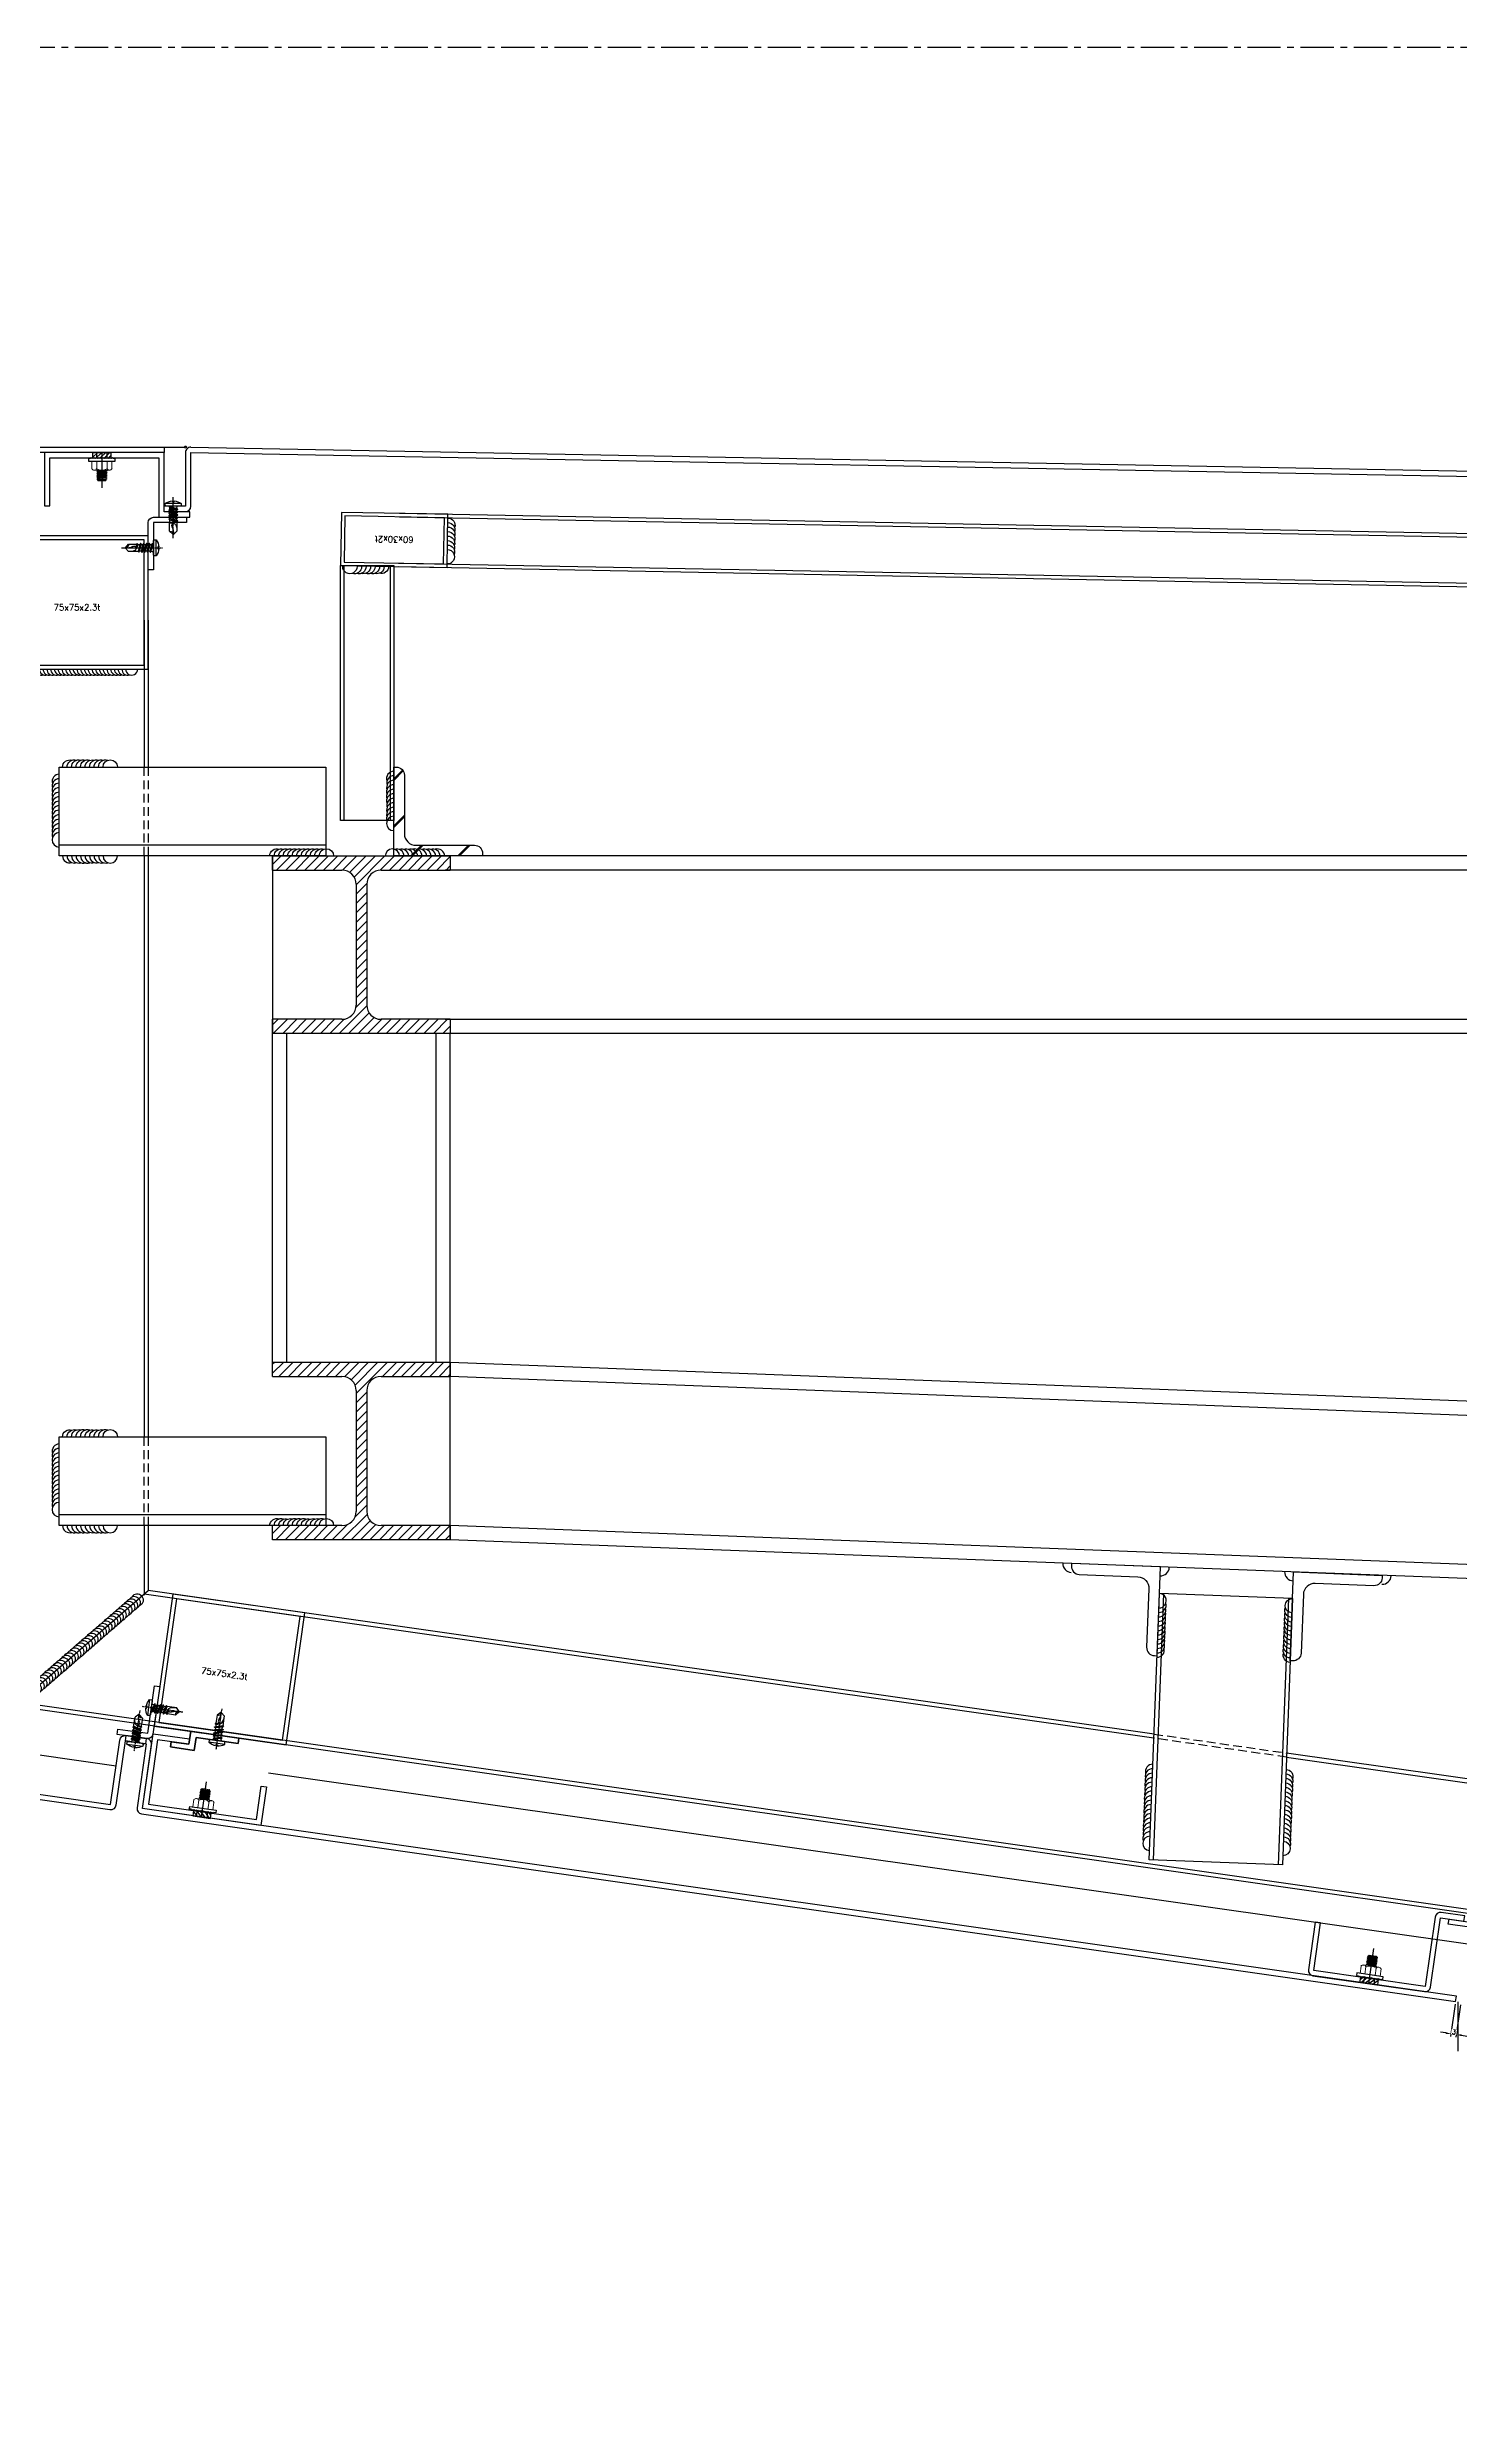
# Model space of a CAD drawing. Extents: x -3378 to 102197, y -3799 to 48702.
# Drawn here: x 55957 to 56752, y 32214 to 33548 of the extents above; entities that cross this region are included whole.
import ezdxf

# ---------------------------------------------------------------- set-up
doc = ezdxf.new("R2010")
doc.units = 0
doc.linetypes.add('CENTER', pattern=[2, 1.25, -0.25, 0.25, -0.25])
doc.linetypes.add('HIDDEN', pattern=[0.375, 0.25, -0.125])
for name, color, linetype in [('11', 11, 'Continuous'), ('24WELD', 55, 'Continuous'), ('3', 3, 'Continuous'), ('4', 4, 'Continuous'), ('6', 6, 'Continuous'), ('ARR', 6, 'Continuous'), ('BCM-DIM', 54, 'Continuous'), ('BCM-EXT', 2, 'Continuous'), ('BCM-SIL', 8, 'Continuous'), ('GM_SECT_15', 15, 'Continuous'), ('steel', 7, 'Continuous'), ('中心線 CENTER', 6, 'CENTER'), ('視覺模型鋁擠型暫替', 4, 'Continuous'), ('視覺模型鋁擠型暫替-RefEdit0', 4, 'Continuous'), ('金屬面材 METAL PANEL', 2, 'Continuous'), ('鐵件', 6, 'Continuous'), ('隱藏線 HIDDEN', 8, 'HIDDEN')]:
    doc.layers.add(name, color=color, linetype=linetype)
doc.layers.add('12', color=3, linetype='Continuous', lineweight=9)
doc.layers.add('不顯示', color=254, linetype='Continuous', plot=False)
doc.styles.add('DIM', font='simplex.shx', dxfattribs={"bigfont": 'chineset.shx'})
doc.styles.get("Standard").update_dxf_attribs({"font": 'romans.shx', "bigfont": 'chinese.shx'})
doc.dimstyles.new('b4-3', dxfattribs={"dimtxt": 5, "dimasz": 3, "dimexe": 1.5, "dimexo": 1.5, "dimgap": 0, "dimtad": 1, "dimtxsty": 'Standard', "dimcen": -1.5, "dimdle": 1, "dimclrd": 256, "dimclre": 256, "dimclrt": 3, "dimadec": 0, "dimazin": 0, "dimtfac": 1, "dimtmove": 0, "dimatfit": 3, "dimfxl": 0.18, "dimtfill": 1, "dimarcsym": 1})

# ---------------------------------------------------------------- blocks, each defined once
blk = doc.blocks.new('A$C19b21843')
at = {"layer": '11'}
blk.add_lwpolyline([(3.5, 4), (3, 3.5), (3.5, 3), (3, 2.5), (3.5, 2), (3, 1.5), (3.5, 1), (3.5, 0), (5, 0), (5, 15), (3.5, 15), (3.5, 14), (3, 13.5), (3.5, 13), (3, 12.5), (3.5, 12), (3, 11.5), (3.5, 11), (3, 10.5), (3.5, 10), (3, 9.5), (3.5, 9), (3, 8.5), (3.5, 8), (3, 7.5), (3.5, 7), (3, 6.5), (3.5, 6), (3, 5.5), (3.5, 5), (3, 4.5)], close=True, dxfattribs=at)
at = {"layer": '12'}
for p, q in [((5, 13.2), (9.2, 13.2)), ((9.2, 10.4), (5, 10.4)), ((9.2, 4.6), (5, 4.6)), ((9.2, 1.8), (5, 1.8)), ((10, 11.8), (10, 3.2)), ((10, 10), (10.2, 10)), ((10, 4.9), (10, 4.6)), ((10.6, 5), (10.3, 5)), ((10.5, 10.5), (10.9, 4.6)), ((10.7, 10), (11.1, 10)), ((11.5, 5), (11.1, 5)), ((11.3, 10.5), (11.8, 4.6)), ((11.6, 10), (11.9, 10)), ((12.4, 5), (12, 5)), ((12.2, 10.5), (12.6, 4.6)), ((12.5, 10), (12.8, 10)), ((13.2, 5), (12.9, 5)), ((13.1, 10.5), (13.5, 4.6)), ((13.4, 10), (13.7, 10)), ((14.1, 5), (13.8, 5)), ((14, 10.5), (14.4, 4.6)), ((14.2, 10), (14.6, 10)), ((15, 5), (14.6, 5)), ((14.8, 10.5), (15.3, 4.6))]:
    blk.add_line(p, q, dxfattribs=at)
for points in [[(10, 4.6), (10, 4.6), (10.3, 5), (10, 8.4)], [(15.1, 10), (15.5, 10), (15.5, 5.4)], [(15.5, 10), (16, 9.5), (16, 5.5), (15.5, 5)]]:
    blk.add_lwpolyline(points, dxfattribs=at)
for points in [[(10.7, 10), (10.5, 10.5), (10.2, 10), (10.6, 5), (10.9, 4.6), (11.1, 5)], [(11.6, 10), (11.3, 10.5), (11.1, 10), (11.5, 5), (11.8, 4.6), (12, 5)], [(12.5, 10), (12.2, 10.5), (11.9, 10), (12.4, 5), (12.6, 4.6), (12.9, 5)], [(13.4, 10), (13.1, 10.5), (12.8, 10), (13.2, 5), (13.5, 4.6), (13.8, 5)], [(14.2, 10), (14, 10.5), (13.7, 10), (14.1, 5), (14.4, 4.6), (14.6, 5)], [(15.1, 10), (14.8, 10.5), (14.6, 10), (15, 5), (15.3, 4.6), (15.5, 5)]]:
    blk.add_lwpolyline(points, close=True, dxfattribs=at)
for centre, radius, start, end in [((8.3, 11.8), 1.66, 300, 60), ((4.6, 7.5), 5.37, 327.686, 32.314), ((8.3, 3.2), 1.66, 300, 60)]:
    blk.add_arc(centre, radius, start, end, dxfattribs=at)
at = {"layer": '3'}
for p, q in [((0, 12), (3.3, 8.8)), ((3, 10.5), (0, 10.5)), ((0, 9.7), (3.1, 6.6)), ((0, 7.5), (3.5, 4)), ((0, 5.2), (2.7, 2.5)), ((0, 4.5), (3, 4.5)), ((0, 3), (0.5, 2.5)), ((1.8, 12.5), (3.4, 10.9))]:
    blk.add_line(p, q, dxfattribs=at)
at = {"layer": '4'}
blk.add_line((0, 7.5), (20, 7.5), dxfattribs=at)
at = {"layer": '6'}
blk.add_lwpolyline([(0, 12.5), (3, 12.5), (3.5, 12), (3, 11.5), (3.5, 11), (3, 10.5), (3.5, 10), (3, 9.5), (3.5, 9), (3, 8.5), (3.5, 8), (3, 7.5), (3.5, 7), (3, 6.5), (3.5, 6), (3, 5.5), (3.5, 5), (3, 4.5), (3.5, 4), (3, 3.5), (3.5, 3), (3, 2.5), (0, 2.5)], close=True, dxfattribs=at)
blk = doc.blocks.new('M5x16圓頭自攻')
at = {"layer": 'ARR', "color": 0, "linetype": 'CENTER', "ltscale": 0.87}
blk.add_line((18, 0), (-5.1, 0), dxfattribs=at)
at = {"layer": 'ARR', "color": 0, "linetype": 'ByBlock', "ltscale": 0.3}
for p, q in [((-1.6, -4.5), (-1.6, 4.5)), ((0.5, 2.2), (1.1, 1.9)), ((0.7, 2.1), (1.6, -2.5)), ((1.9, 1.9), (1.1, 1.9)), ((2.2, 2.5), (3.2, -2.5)), ((3.5, 1.9), (2.7, 1.9)), ((3.8, 2.5), (4.8, -2.5)), ((5.1, 1.9), (4.3, 1.9)), ((5.4, 2.5), (6.4, -2.5)), ((6.8, 1.9), (5.9, 1.9)), ((7.2, 2.5), (8.2, -2.5)), ((8.4, 1.9), (7.7, 1.9)), ((8.7, 1.9), (8, 1.9)), ((9.1, 2.5), (9.7, -0.6)), ((14.1, 2.1), (9.5, 2.1)), ((15.8, 0.1), (14.1, 2.1)), ((15.8, 0.1), (15.9, 0.1)), ((16, 0), (16, 0)), ((2.1, -1.9), (2.9, -1.9)), ((3.7, -1.9), (4.5, -1.9)), ((5.3, -1.9), (6.1, -1.9)), ((6.9, -1.9), (7.8, -1.9)), ((8.5, -2.1), (12.9, -2.1)), ((15.8, -0.1), (14.1, -2.1)), ((15.8, -0.1), (15.9, -0.1))]:
    blk.add_line(p, q, dxfattribs=at)
blk.add_lwpolyline([(-3, -0.5, 0.134476), (-1.6, -4.5), (-0.6, -4.5, 0.198912), (-0.4, -4.4), (-0.1, -4.1, 0.198912), (0, -3.9), (0, 3.9, 0.198912), (-0.1, 4.1), (-0.4, 4.4, 0.198912), (-0.6, 4.5), (-1.6, 4.5, 0.134562), (-3, 0.5), (-2.5, 0.5), (-2.5, -0.5), (-3, -0.5)], format="xyb", dxfattribs=at)
blk.add_lwpolyline([(1.1, 1.9), (2.1, -1.9), (1.8, -2.5), (1.6, -2.5), (1.3, -1.9), (0.3, 1.9), (0.5, 2.2)], dxfattribs=at)
for points in [[(3.2, -2.5), (2.9, -1.9), (1.9, 1.9), (2.2, 2.5), (2.4, 2.5), (2.7, 1.9), (3.7, -1.9), (3.4, -2.5)], [(4.8, -2.5), (4.5, -1.9), (3.5, 1.9), (3.8, 2.5), (4, 2.5), (4.3, 1.9), (5.3, -1.9), (5, -2.5)], [(6.4, -2.5), (6.1, -1.9), (5.1, 1.9), (5.4, 2.5), (5.6, 2.5), (5.9, 1.9), (6.9, -1.9), (6.6, -2.5)], [(8.2, -2.5), (7.8, -1.9), (6.8, 1.9), (7.2, 2.5), (7.3, 2.5), (7.7, 1.9), (8.7, -1.9), (8.3, -2.5)], [(9.1, 2.5), (8.7, 1.9), (9.7, -0.6), (9.5, 2.1), (9.2, 2.5)]]:
    blk.add_lwpolyline(points, close=True, dxfattribs=at)
for centre, radius, start, end in [((0.7, 3.1), 0.874, 220.3388, 257.7802), ((10.9, -0.3), 1.2, 56.152, 236.152), ((14.9, 6.9), 7.01, 241.6458, 278.008), ((15.9, 1.7), 1.82, 168.8617, 267.6865), ((15.9, 0), 0.05, 0, 90), ((1.2, -3.3), 1.44, 84.7312, 144.22), ((13.5, 4.9), 7.01, 241.6458, 274.9541), ((15.9, 0), 0.05, 270, 0)]:
    blk.add_arc(centre, radius, start, end, dxfattribs=at)
blk = doc.blocks.new('*U255')
blk.add_blockref('M5x16圓頭自攻', (0, 0))
blk = doc.blocks.new('75x75x2.3t')
at = {"layer": 'GM_SECT_15'}
for points in [[(0, -75), (75, -75), (75, 0), (0, 0)], [(2.3, -72.7), (72.7, -72.7), (72.7, -2.3), (2.3, -2.3)]]:
    blk.add_lwpolyline(points, close=True, dxfattribs=at)
at = {"layer": '不顯示', "linetype": 'Continuous', "insert": (21.8, -38.5), "char_height": 3.5, "attachment_point": 1, "style": 'DIM'}
blk.add_mtext_dynamic_manual_height_columns('75x75x2.3t', width=3.486, gutter_width=17.5, heights=[0], dxfattribs=at)
blk = doc.blocks.new('H-100x100x6x8')
at = {"layer": '視覺模型鋁擠型暫替', "linetype": 'Continuous'}
h = blk.add_hatch(dxfattribs=at)
h.set_pattern_fill('ANSI31', color=1, scale=30)
h.set_pattern_definition([(45, (-90912.223, -1005445.726), (-2.65165043, 2.65165043), [])])
edge = h.paths.add_edge_path()
edge.add_line((61, -8), (100, -8))
edge.add_line((100, -8), (100, 0))
edge.add_line((100, 0), (0, 0))
edge.add_line((0, 0), (0, -8))
edge.add_line((0, -8), (39, -8))
edge.add_arc((39, -16), 8, 0, 90, ccw=False)
edge.add_line((47, -16), (47, -84))
edge.add_arc((39, -84), 8, -90, 0, ccw=False)
edge.add_line((39, -92), (0, -92))
edge.add_line((0, -92), (0, -100))
edge.add_line((0, -100), (100, -100))
edge.add_line((100, -100), (100, -92))
edge.add_line((100, -92), (61, -92))
edge.add_arc((61, -84), 8, 180, 270, ccw=False)
edge.add_line((53, -84), (53, -16))
edge.add_arc((61, -16), 8, 90, 180, ccw=False)
h.paths.add_polyline_path([(51.9, -76.8), (51.9, -70.8)], flags=16)
h.paths.add_polyline_path([(93.1, -6), (93.1, -2)], flags=16)
h.paths.add_polyline_path([(93.1, -98), (93.1, -94)], flags=16)
h.paths.add_polyline_path([(75.4, -100.5), (75.4, -93)])
for p, q in [((0, 0), (100, 0)), ((0, -8), (0, 0)), ((100, 0), (100, -8)), ((0, -8), (39, -8)), ((61, -8), (100, -8)), ((47, -16), (47, -84)), ((53, -16), (53, -84)), ((0, -100), (0, -92)), ((39, -92), (0, -92)), ((100, -92), (61, -92)), ((100, -92), (100, -100)), ((100, -100), (0, -100))]:
    blk.add_line(p, q, dxfattribs=at)
for centre, start, end in [((39, -16), 0, 90), ((61, -16), 90, 180), ((39, -84), 270, 0), ((61, -84), 180, 270)]:
    blk.add_arc(centre, 8, start, end, dxfattribs=at)
blk = doc.blocks.new('*U682')
for centre, end in [((4, -0.1), 178.1431), ((6.5, -0.2), 106.3529), ((9, -0.3), 106.3529), ((11.5, -0.4), 106.3529), ((14, -0.5), 106.3529), ((16.5, -0.5), 106.3529), ((19, -0.6), 106.3529), ((21.5, -0.7), 106.3529), ((24, -0.8), 106.3529), ((26.5, -0.9), 106.3529), ((29, -0.9), 106.3529), ((31.5, -1), 106.3529)]:
    blk.add_arc(centre, 4, 358.1431, end)
blk = doc.blocks.new('*U683')
for centre, end in [((4, -0.1), 178.1431), ((6.5, -0.2), 106.3529), ((9, -0.3), 106.3529), ((11.5, -0.4), 106.3529), ((14, -0.5), 106.3529), ((16.5, -0.5), 106.3529), ((19, -0.6), 106.3529), ((21.5, -0.7), 106.3529), ((24, -0.8), 106.3529), ((26.5, -0.9), 106.3529)]:
    blk.add_arc(centre, 4, 358.1431, end)
blk = doc.blocks.new('*U684')
for centre, end in [((4, -0.1), 178.1431), ((6.5, -0.2), 106.3529), ((9, -0.3), 106.3529), ((11.5, -0.4), 106.3529), ((14, -0.5), 106.3529), ((16.5, -0.5), 106.3529), ((19, -0.6), 106.3529), ((21.5, -0.7), 106.3529), ((24, -0.8), 106.3529), ((26.5, -0.9), 106.3529)]:
    blk.add_arc(centre, 4, 358.1431, end)
blk = doc.blocks.new('*U685')
for centre, end in [((4, -0.1), 178.1431), ((6.5, -0.2), 106.3529), ((9, -0.3), 106.3529), ((11.5, -0.4), 106.3529), ((14, -0.5), 106.3529), ((16.5, -0.5), 106.3529), ((19, -0.6), 106.3529), ((21.5, -0.7), 106.3529), ((24, -0.8), 106.3529), ((26.5, -0.9), 106.3529), ((29, -0.9), 106.3529), ((31.5, -1), 106.3529), ((34, -1.1), 106.3529), ((36.5, -1.2), 106.3529)]:
    blk.add_arc(centre, 4, 358.1431, end)
blk = doc.blocks.new('*U686')
for centre, end in [((4, -0.1), 178.1431), ((6.5, -0.2), 106.3529), ((9, -0.3), 106.3529), ((11.5, -0.4), 106.3529), ((14, -0.5), 106.3529), ((16.5, -0.5), 106.3529), ((19, -0.6), 106.3529), ((21.5, -0.7), 106.3529), ((24, -0.8), 106.3529), ((26.5, -0.9), 106.3529), ((29, -0.9), 106.3529), ((31.5, -1), 106.3529)]:
    blk.add_arc(centre, 4, 358.1431, end)
blk = doc.blocks.new('*U687')
for centre, end in [((4, -0.1), 178.1431), ((6.5, -0.2), 106.3529), ((9, -0.3), 106.3529), ((11.5, -0.4), 106.3529), ((14, -0.5), 106.3529), ((16.5, -0.5), 106.3529), ((19, -0.6), 106.3529), ((21.5, -0.7), 106.3529), ((24, -0.8), 106.3529), ((26.5, -0.9), 106.3529)]:
    blk.add_arc(centre, 4, 358.1431, end)
blk = doc.blocks.new('*U688')
for centre, end in [((4, -0.1), 178.1431), ((6.5, -0.2), 106.3529), ((9, -0.3), 106.3529), ((11.5, -0.4), 106.3529), ((14, -0.5), 106.3529), ((16.5, -0.5), 106.3529), ((19, -0.6), 106.3529), ((21.5, -0.7), 106.3529), ((24, -0.8), 106.3529), ((26.5, -0.9), 106.3529)]:
    blk.add_arc(centre, 4, 358.1431, end)
blk = doc.blocks.new('*U689')
for centre, end in [((4, -0.1), 178.1431), ((6.5, -0.2), 106.3529), ((9, -0.3), 106.3529), ((11.5, -0.4), 106.3529), ((14, -0.5), 106.3529), ((16.5, -0.5), 106.3529), ((19, -0.6), 106.3529), ((21.5, -0.7), 106.3529), ((24, -0.8), 106.3529), ((26.5, -0.9), 106.3529), ((29, -0.9), 106.3529), ((31.5, -1), 106.3529), ((34, -1.1), 106.3529), ((36.5, -1.2), 106.3529)]:
    blk.add_arc(centre, 4, 358.1431, end)
blk = doc.blocks.new('*U533')
for centre, end in [((-0.5, -16.5), 16.3529), ((-0.5, -14), 16.3529), ((-0.4, -11.5), 16.3529), ((-0.3, -9), 16.3529), ((-0.1, -4), 88.1431), ((-0.2, -6.5), 16.3529), ((-1, -31.5), 16.3529), ((-0.9, -29), 16.3529), ((-0.9, -26.5), 16.3529), ((-0.8, -24), 16.3529), ((-0.7, -21.5), 16.3529), ((-0.6, -19), 16.3529), ((-1.4, -44), 16.3529), ((-1.5, -46.5), 16.3529), ((-1.3, -41.5), 16.3529), ((-1.3, -39), 16.3529), ((-1.2, -36.5), 16.3529), ((-1.1, -34), 16.3529), ((-2.1, -64), 16.3529), ((-2, -61.5), 16.3529), ((-1.8, -56.5), 16.3529), ((-1.9, -59), 16.3529), ((-1.7, -54), 16.3529), ((-1.7, -51.5), 16.3529), ((-1.6, -49), 16.3529), ((-2.2, -69), 16.3529), ((-2.2, -66.5), 16.3529)]:
    blk.add_arc(centre, 4, 268.1431, end)
blk = doc.blocks.new('*U569')
for centre, end in [((-87.9, 45.6), 260.7588), ((-85.6, 44.5), 260.7588), ((-83.4, 43.3), 260.7588), ((-81.2, 42.2), 260.7588), ((-79, 41), 260.7588), ((-76.8, 39.9), 260.7588), ((-74.5, 38.7), 260.7588), ((-72.3, 37.6), 260.7588), ((-70.1, 36.4), 260.7588), ((-67.9, 35.3), 260.7588), ((-65.7, 34.1), 260.7588), ((-63.4, 33), 260.7588), ((-61.2, 31.8), 260.7588), ((-59, 30.7), 260.7588), ((-56.8, 29.5), 260.7588), ((-54.6, 28.4), 260.7588), ((-52.4, 27.2), 260.7588), ((-50.1, 26), 260.7588), ((-47.9, 24.9), 260.7588), ((-45.7, 23.7), 260.7588), ((-43.5, 22.6), 260.7588), ((-41.3, 21.4), 260.7588), ((-39, 20.3), 260.7588), ((-36.8, 19.1), 260.7588), ((-34.6, 18), 260.7588), ((-32.4, 16.8), 260.7588), ((-30.2, 15.7), 260.7588), ((-28, 14.5), 260.7588), ((-25.7, 13.4), 260.7588), ((-23.5, 12.2), 260.7588), ((-21.3, 11.1), 260.7588), ((-19.1, 9.9), 260.7588), ((-16.9, 8.8), 260.7588), ((-14.6, 7.6), 260.7588), ((-12.4, 6.5), 260.7588), ((-10.2, 5.3), 260.7588), ((-8, 4.1), 260.7588), ((-5.8, 3), 260.7588), ((-3.5, 1.8), 332.549)]:
    blk.add_arc(centre, 4, 152.549, end)
blk = doc.blocks.new('*U570')
for centre, end in [((-87.9, 45.6), 260.7588), ((-85.6, 44.5), 260.7588), ((-83.4, 43.3), 260.7588), ((-81.2, 42.2), 260.7588), ((-79, 41), 260.7588), ((-76.8, 39.9), 260.7588), ((-74.5, 38.7), 260.7588), ((-72.3, 37.6), 260.7588), ((-70.1, 36.4), 260.7588), ((-67.9, 35.3), 260.7588), ((-65.7, 34.1), 260.7588), ((-63.4, 33), 260.7588), ((-61.2, 31.8), 260.7588), ((-59, 30.7), 260.7588), ((-56.8, 29.5), 260.7588), ((-54.6, 28.4), 260.7588), ((-52.4, 27.2), 260.7588), ((-50.1, 26), 260.7588), ((-47.9, 24.9), 260.7588), ((-45.7, 23.7), 260.7588), ((-43.5, 22.6), 260.7588), ((-41.3, 21.4), 260.7588), ((-39, 20.3), 260.7588), ((-36.8, 19.1), 260.7588), ((-34.6, 18), 260.7588), ((-32.4, 16.8), 260.7588), ((-30.2, 15.7), 260.7588), ((-28, 14.5), 260.7588), ((-25.7, 13.4), 260.7588), ((-23.5, 12.2), 260.7588), ((-21.3, 11.1), 260.7588), ((-19.1, 9.9), 260.7588), ((-16.9, 8.8), 260.7588), ((-14.6, 7.6), 260.7588), ((-12.4, 6.5), 260.7588), ((-10.2, 5.3), 260.7588), ((-8, 4.1), 260.7588), ((-5.8, 3), 260.7588), ((-3.5, 1.8), 332.549)]:
    blk.add_arc(centre, 4, 152.549, end)
blk = doc.blocks.new('*u145')
at = {"layer": 'Defpoints'}
h = blk.add_hatch(color=251, dxfattribs=at)
h.dxf.hatch_style = 1
edge = h.paths.add_edge_path(flags=17)
edge.add_arc((0, 0), 0.26, 0, 360)
edge = h.paths.add_edge_path()
edge.add_arc((0, 0), 0.282, 0, 360)
h.paths.add_polyline_path([(-0.1, 0.1), (0.1, 0.1), (0.1, 0.1), (0.1, 0.1), (0.1, 0.1), (0.1, 0.1), (0.2, 0.1), (0.2, 0.2), (0.1, 0.2), (0, 0.2), (0, 0.2), (0, 0.2), (0, 0.2), (0, 0.2), (0, 0.2), (0, 0.2), (-0.1, 0.2), (-0.2, 0.2), (-0.2, 0.1), (-0.1, 0.1), (-0.1, 0.1), (-0.1, 0.1), (-0.1, 0.1)], flags=16)
h.paths.add_polyline_path([(0.1, 0.1), (-0.1, 0.1), (-0.1, 0.1), (-0.1, 0.1), (0.1, 0.1), (0.1, 0.1)], flags=16)
h.paths.add_polyline_path([(0.1, 0), (-0.1, 0), (-0.2, 0), (-0.1, 0), (0, 0), (0, 0), (0, -0.2), (0, -0.2), (0, -0.2), (0, -0.2), (0, 0), (0, 0), (0.1, 0), (0.2, 0)], flags=16)
h.paths.add_polyline_path([(0.1, -0.1), (0.1, -0.1), (0.1, -0.1), (0.1, -0.1), (0.1, -0.2), (0.1, -0.2), (0.1, -0.1), (0.1, -0.1), (0.1, -0.1), (0.1, -0.1)], flags=16)
h.paths.add_polyline_path([(-0.1, -0.1), (-0.1, -0.1), (-0.1, -0.1), (-0.1, -0.1), (-0.1, -0.2), (-0.2, -0.2), (-0.1, -0.2), (-0.1, -0.2), (-0.1, -0.2), (-0.1, -0.1), (-0.1, -0.1)], flags=16)
blk = doc.blocks.new('*U168')
h = blk.add_hatch()
h.set_pattern_fill('STEEL1', color=256, scale=0.5, pattern_type=2)
h.set_pattern_definition([(45, (0, 0), (-13.2583, 13.2583), []), (45, (0.875, 0), (-13.2583, 13.2583), [])])
edge = h.paths.add_edge_path()
edge.add_line((0, 50), (0, 0))
edge.add_line((0, 0), (50, 0))
edge.add_line((50, 0), (50, 1.5))
edge.add_arc((45.5, 1.5), 4.5, 0, 90)
edge.add_line((45.5, 6), (12.5, 6))
edge.add_arc((12.5, 12.5), 6.5, 180, 270, ccw=False)
edge.add_line((6, 12.5), (6, 45.5))
edge.add_arc((1.5, 45.5), 4.5, 0, 90)
edge.add_line((1.5, 50), (0, 50))
at = {"layer": '鐵件'}
blk.add_lwpolyline([(0, 50), (0, 0), (50, 0), (50, 1.5, 0.414214), (45.5, 6), (12.5, 6, -0.414214), (6, 12.5), (6, 45.5, 0.414214), (1.5, 50)], format="xyb", close=True, dxfattribs=at)
blk.add_blockref('*u145', (0, 0))
blk = doc.blocks.new('60x30x2t')
at = {"layer": 'GM_SECT_15'}
for points in [[(0, -30), (60, -30), (60, 0), (0, 0)], [(2, -28), (58, -28), (58, -2), (2, -2)]]:
    blk.add_lwpolyline(points, close=True, dxfattribs=at)
at = {"layer": '不顯示', "linetype": 'Continuous', "insert": (19.1, -13.5), "char_height": 3.5, "attachment_point": 1, "style": 'DIM'}
blk.add_mtext_dynamic_manual_height_columns('60x30x2t', width=104.263, gutter_width=87.5, heights=[0], dxfattribs=at)
blk = doc.blocks.new('*U555')
for centre, end in [((-29, 0.9), 286.3529), ((-26.5, 0.9), 286.3529), ((-24, 0.8), 286.3529), ((-21.5, 0.7), 286.3529), ((-19, 0.6), 286.3529), ((-16.5, 0.5), 286.3529), ((-14, 0.5), 286.3529), ((-11.5, 0.4), 286.3529), ((-9, 0.3), 286.3529), ((-6.5, 0.2), 286.3529), ((-4, 0.1), 358.1431)]:
    blk.add_arc(centre, 4, 178.1431, end)
blk = doc.blocks.new('*U556')
for centre, end in [((-0.5, -14), 16.3529), ((-0.4, -11.5), 16.3529), ((-0.3, -9), 16.3529), ((-0.1, -4), 88.1431), ((-0.2, -6.5), 16.3529), ((-0.9, -26.5), 16.3529), ((-0.8, -24), 16.3529), ((-0.7, -21.5), 16.3529), ((-0.5, -16.5), 16.3529), ((-0.6, -19), 16.3529), ((-0.9, -29), 16.3529)]:
    blk.add_arc(centre, 4, 268.1431, end)
blk = doc.blocks.new('*U577')
for centre, end in [((-0.7, -14), 15.2733), ((-0.6, -11.5), 15.2733), ((-0.5, -9), 15.2733), ((-0.3, -6.5), 15.2733), ((-0.2, -4), 87.0635), ((-1.1, -21.5), 15.2733), ((-1, -19), 15.2733), ((-0.8, -16.5), 15.2733)]:
    blk.add_arc(centre, 4, 267.0635, end)
blk = doc.blocks.new('*U578')
for centre, end in [((4, -0.3), 176.1329), ((6.5, -0.4), 104.3427), ((9, -0.6), 104.3427), ((11.5, -0.8), 104.3427), ((14, -0.9), 104.3427), ((16.5, -1.1), 104.3427), ((19, -1.3), 104.3427), ((21.5, -1.5), 104.3427)]:
    blk.add_arc(centre, 4, 356.1329, end)
blk = doc.blocks.new('*D825')
at = {"layer": 'Defpoints', "color": 0, "transparency": 16777216}
for p in [(56749.6, 32448.2, 0), (56752.6, 32447.7, 0)]:
    blk.add_point(p, dxfattribs=at)
at = {"layer": '不顯示', "lineweight": -2, "transparency": 16777216}
for p, q in [((56749.4, 32446.7), (56746.8, 32428.5)), ((56752.4, 32446.3), (56749.8, 32428)), ((56744.1, 32430.4), (56741.1, 32430.8)), ((56747, 32429.9), (56750, 32429.5)), ((56753, 32429.1), (56755.9, 32428.7))]:
    blk.add_line(p, q, dxfattribs=at)
at = {"layer": '不顯示', "transparency": 16777216}
for points in [[(56744.1, 32430.9), (56744, 32429.9), (56747, 32429.9)], [(56753, 32429.6), (56752.9, 32428.6), (56750, 32429.5)]]:
    blk.add_solid(points, dxfattribs=at)
at = {"layer": '不顯示', "color": 3, "transparency": 16777216, "insert": (56748.7, 32431), "char_height": 2.5, "attachment_point": 5, "rotation": 351.8791, "bg_fill": 3, "box_fill_scale": 1.1, "bg_fill_color": 256, "bg_fill_true_color": 13158600, "bg_fill_transparency": 0}
blk.add_mtext('3', dxfattribs=at)
at = {"layer": 'Defpoints', "color": 0, "transparency": 16777216}
blk.add_point((56750, 32429.5), dxfattribs=at)
blk = doc.blocks.new('*U403')
for centre, end in [((3.9, -0.7), 170.022), ((6.4, -1.1), 98.2318), ((8.9, -1.6), 98.2318), ((11.3, -2), 98.2318), ((13.8, -2.4), 98.2318), ((16.3, -2.9), 98.2318), ((18.7, -3.3), 98.2318), ((21.2, -3.7), 98.2318), ((23.6, -4.2), 98.2318), ((26.1, -4.6), 98.2318), ((28.6, -5), 98.2318), ((31, -5.5), 98.2318)]:
    blk.add_arc(centre, 4, 350.022, end)
blk = doc.blocks.new('*U404')
for centre, end in [((3.9, -0.7), 170.022), ((6.4, -1.1), 98.2318), ((8.9, -1.6), 98.2318), ((11.3, -2), 98.2318), ((13.8, -2.4), 98.2318), ((16.3, -2.9), 98.2318), ((18.7, -3.3), 98.2318), ((21.2, -3.7), 98.2318), ((23.6, -4.2), 98.2318), ((26.1, -4.6), 98.2318), ((28.6, -5), 98.2318), ((31, -5.5), 98.2318)]:
    blk.add_arc(centre, 4, 350.022, end)
blk = doc.blocks.new('*U405')
for centre, end in [((3.9, -0.7), 170.022), ((6.4, -1.1), 98.2318), ((8.9, -1.6), 98.2318), ((11.3, -2), 98.2318), ((13.8, -2.4), 98.2318), ((16.3, -2.9), 98.2318), ((18.7, -3.3), 98.2318), ((21.2, -3.7), 98.2318), ((23.6, -4.2), 98.2318), ((26.1, -4.6), 98.2318), ((28.6, -5), 98.2318), ((31, -5.5), 98.2318), ((33.5, -5.9), 98.2318), ((35.9, -6.3), 98.2318), ((38.4, -6.8), 98.2318), ((40.9, -7.2), 98.2318), ((43.3, -7.6), 98.2318)]:
    blk.add_arc(centre, 4, 350.022, end)
blk = doc.blocks.new('*U385')
for centre, end in [((3.9, -0.7), 170.022), ((6.4, -1.1), 98.2318), ((8.9, -1.6), 98.2318), ((11.3, -2), 98.2318), ((13.8, -2.4), 98.2318), ((16.3, -2.9), 98.2318), ((18.7, -3.3), 98.2318), ((21.2, -3.7), 98.2318), ((23.6, -4.2), 98.2318), ((26.1, -4.6), 98.2318), ((28.6, -5), 98.2318), ((31, -5.5), 98.2318), ((33.5, -5.9), 98.2318), ((35.9, -6.3), 98.2318), ((38.4, -6.8), 98.2318), ((40.9, -7.2), 98.2318), ((43.3, -7.6), 98.2318)]:
    blk.add_arc(centre, 4, 350.022, end)

msp = doc.modelspace()

# ---------------------------------------------------------------- linework, layer by layer
at = {"color": 2}
for centre, start, end in [((56533.456, 32694.657, 0), 177.816294, 267.816294), ((56583.42, 32692.752, 0), 267.816294, 357.816294), ((56658.365, 32689.894, 0), 177.816294, 267.816294), ((56708.329, 32687.989, 0), 267.816294, 357.816294)]:
    msp.add_arc(centre, 5, start, end, dxfattribs=at)
msp.add_arc((56583.42, 32692.752, 0), 5, 177.816293, 177.816294)
at = {"layer": 'BCM-EXT'}
msp.add_line((56064.297, 32593.408, 0), (56064.721, 32596.378, 0), dxfattribs=at)
at = {"layer": 'BCM-EXT', "elevation": 0}
msp.add_lwpolyline([(56037.595, 32600.248), (56036.553, 32592.943), (56026.634, 32594.358), (56026.21, 32591.388), (56039.623, 32589.474), (56040.666, 32596.78), (56064.297, 32593.408)], dxfattribs=at)
at = {"layer": 'GM_SECT_15'}
for p, q in [((56155.09, 33283.819, 0), (58636.614, 33237.284, 0)), ((56155.128, 33285.819, 0), (58636.651, 33239.284, 0)), ((56154.565, 33255.824, 0), (58636.089, 33209.289, 0)), ((56154.603, 33257.824, 0), (58636.126, 33211.289, 0)), ((56011.331, 33225.585, 0), (56011.331, 33142.995, 0)), ((56013.631, 33225.585, 0), (56013.631, 33142.995, 0)), ((56011.331, 33092.995, 0), (56011.331, 32765.997, 0)), ((56013.631, 33092.995, 0), (56013.631, 32765.997, 0)), ((56011.331, 32715.997, 0), (56011.331, 32676.826, 0)), ((56013.631, 32715.997, 0), (56013.631, 32679.428, 0)), ((55938.651, 32614.367, 0), (56013.631, 32679.428, 0)), ((56579.744, 32596.338, 0), (56011.331, 32677.432, 0)), ((56579.832, 32598.649, 0), (56013.631, 32679.428, 0)), ((56579.832, 32598.649, 0), (56013.631, 32679.428, 0)), ((56577.133, 32527.871, 0), (56582.848, 32677.762, 0)), ((56585.147, 32677.675, 0), (56579.431, 32527.784, 0)), ((56657.794, 32674.905, 0), (56582.848, 32677.762, 0)), ((56655.496, 32674.992, 0), (56649.78, 32525.101, 0)), ((56657.794, 32674.905, 0), (56652.079, 32525.014, 0)), ((58427.722, 32259.186, 0), (55938.651, 32614.367, 0)), ((58741.129, 32214.464, 0), (55938.652, 32614.367, 0)), ((58741.454, 32216.741, 0), (55940.931, 32616.365, 0)), ((56654.392, 32585.685, 0), (56771.675, 32568.936, 0)), ((56772, 32571.213, 0), (56654.48, 32587.996, 0)), ((56652.079, 32525.014, 0), (56577.133, 32527.871, 0))]:
    msp.add_line(p, q, dxfattribs=at)
at = {"layer": 'GM_SECT_15', "elevation": 0}
for points in [[(56151.888, 33112.995), (56121.888, 33112.995), (56121.883, 33256.349), (56151.883, 33256.349)], [(56149.888, 33112.995), (56123.888, 33112.995), (56123.883, 33256.349), (56149.883, 33256.349)]]:
    msp.add_lwpolyline(points, close=True, dxfattribs=at)
at = {"layer": 'GM_SECT_15'}
for points in [[(56113.631, 33142.995), (56113.631, 33092.995), (55963.631, 33092.995), (55963.631, 33142.995)], [(56113.631, 33142.995), (56113.631, 33098.995), (55963.631, 33098.995), (55963.631, 33142.995)], [(56113.631, 32765.997), (56113.631, 32715.997), (55963.631, 32715.997), (55963.631, 32765.997)], [(56113.631, 32765.997), (56113.631, 32721.997), (55963.631, 32721.997), (55963.631, 32765.997)]]:
    msp.add_lwpolyline(points, close=True, dxfattribs=at)
at = {"layer": 'steel', "elevation": 0}
for points in [[(56575.69, 32647.513, 0.41421356), (56580.016, 32642.845), (56581.515, 32642.788), (56583.42, 32692.752), (56533.456, 32694.657), (56533.399, 32693.158, 0.41421356), (56537.724, 32688.49), (56570.7, 32687.232, -0.41421356), (56576.948, 32680.489)], [(56662.627, 32644.198, -0.41421356), (56657.959, 32639.873), (56656.46, 32639.93), (56658.365, 32689.894), (56708.329, 32687.989), (56708.272, 32686.49, -0.41421356), (56703.604, 32682.164), (56670.628, 32683.422, 0.41421356), (56663.885, 32677.174)]]:
    msp.add_lwpolyline(points, format="xyb", close=True, dxfattribs=at)
at = {"layer": '不顯示'}
msp.add_line((56751.111, 32420.152), (56751.111, 32447.948), dxfattribs=at)
at = {"layer": '中心線 CENTER', "ltscale": 15}
msp.add_line((73331.115, 33548.085), (54300.371, 33548.085, 0), dxfattribs=at)
at = {"layer": '視覺模型鋁擠型暫替', "linetype": 'Continuous'}
for p, q in [((56083.706, 33092.995, 0), (56083.706, 32992.995, 0)), ((59243.907, 33092.945, 0), (56180.911, 33092.945, 0)), ((59243.907, 33084.945, 0), (56180.911, 33084.945, 0)), ((59243.907, 33000.945, 0), (56180.911, 33000.945, 0)), ((56083.71, 32807.997, 0), (56083.71, 32992.995, 0)), ((56091.71, 32807.997, 0), (56091.71, 32992.995, 0)), ((56175.71, 32807.997, 0), (56175.71, 32992.995, 0)), ((59243.907, 32992.945, 0), (56180.911, 32992.945, 0)), ((56183.71, 32807.997, 0), (56183.71, 32992.996, 0)), ((56183.71, 32707.993, 0), (56183.71, 32808.066, 0)), ((56183.71, 32808.066, 0), (58729.435, 32710.994, 0)), ((56183.71, 32800.06, 0), (58729.283, 32702.994, 0)), ((58727.682, 32618.994, 0), (56183.71, 32715.999, 0)), ((58727.529, 32610.994, 0), (56183.602, 32707.997, 0))]:
    msp.add_line(p, q, dxfattribs=at)
at = {"layer": '視覺模型鋁擠型暫替-RefEdit0'}
msp.add_line((56022.621, 33323.085, 0), (56034.621, 33323.085, 0), dxfattribs=at)
at = {"layer": '金屬面材 METAL PANEL'}
for p, q in [((56037.621, 33320.028, 0), (58698.079, 33270.117, 0)), ((56037.677, 33323.028, 0), (58698.135, 33273.117, 0)), ((56022.621, 33286.785, 0), (56022.621, 33289.785, 0)), ((56022.621, 33286.785, 0), (56034.621, 33286.785, 0)), ((55805.556, 32607.996, 0), (55995.619, 32580.805, 0)), ((56001.083, 32597.802, 0), (56000.66, 32594.833, 0)), ((56000.66, 32594.833, 0), (56012.539, 32593.137, 0)), ((56012.963, 32596.107, 0), (56001.083, 32597.802, 0)), ((56012.539, 32593.137, 0), (56007.397, 32557.102, 0)), ((56010.367, 32556.678, 0), (56015.509, 32592.714, 0)), ((56081.327, 32576.857, 0), (57496.863, 32374.869, 0)), ((56009.943, 32553.708, 0), (56749.626, 32448.16, 0)), ((56750.05, 32451.13, 0), (56010.367, 32556.678, 0)), ((56749.626, 32448.16), (56750.05, 32451.13, 0))]:
    msp.add_line(p, q, dxfattribs=at)
at = {"layer": '金屬面材 METAL PANEL', "elevation": 0}
for points in [[(55851.111, 33323.085), (56022.621, 33323.085), (56022.621, 33320.085), (55852.548, 33320.085)], [(56034.621, 33320.028), (56034.621, 33289.785), (56022.621, 33289.785)]]:
    msp.add_lwpolyline(points, dxfattribs=at)
at = {"layer": '金屬面材 METAL PANEL', "linetype": 'Continuous', "elevation": 0}
msp.add_lwpolyline([(55958.223, 33290.085), (55958.223, 33317.085), (56019.621, 33317.085), (56019.621, 33283.585), (56037.023, 33283.585), (56037.023, 33286.585), (56022.621, 33286.585), (56022.621, 33320.085), (55955.223, 33320.085), (55955.223, 33290.085)], close=True, dxfattribs=at)
at = {"layer": '金屬面材 METAL PANEL', "elevation": 0}
msp.add_lwpolyline([(56034.621, 33286.785, 0.41421356), (56037.621, 33289.785), (56037.621, 33320.028)], format="xyb", dxfattribs=at)
for points in [[(56035.277, 33280.585), (56016.621, 33280.585), (56016.621, 33253.923), (56013.621, 33253.923), (56013.621, 33280.585, -0.41421356), (56016.621, 33283.585), (56035.277, 33283.585)], [(55695.29, 32667.218), (55786.901, 32654.104, -0.41421356), (55789.446, 32650.709), (55780.66, 32589.335), (55992.501, 32559.011), (55997.686, 32595.254, -0.41421356), (56001.08, 32597.798), (56012.492, 32596.167), (56012.067, 32593.197), (56000.655, 32594.829), (55995.471, 32558.586, -0.41421322), (55992.076, 32556.041), (55778.849, 32586.564, -0.41421356), (55777.492, 32588.374), (55786.476, 32651.134), (55694.865, 32664.248, -0.37315762), (55692.29, 32667.218), (55692.29, 32684.649), (55679.29, 32684.649), (55679.29, 32687.649), (55692.29, 32687.649, -0.41421356), (55695.29, 32684.649)], [(55996.549, 32601.446), (56013.383, 32599.078), (56017.172, 32625.811), (56020.143, 32625.393), (56016.354, 32598.66, -0.41421356), (56012.965, 32596.107), (55996.131, 32598.476)]]:
    msp.add_lwpolyline(points, format="xyb", close=True, dxfattribs=at)
at = {"layer": '金屬面材 METAL PANEL', "linetype": 'Continuous', "elevation": 0}
for points in [[(56080.197, 32568.937), (56077.089, 32547.158), (56010.367, 32556.678), (56016.385, 32598.851), (56036.976, 32595.913), (56036.552, 32592.943), (56018.931, 32595.457), (56013.761, 32559.224), (56074.543, 32550.551), (56077.227, 32569.361), (56080.197, 32568.937)], [(56064.297, 32593.408), (56040.666, 32596.78), (56039.623, 32589.474), (56026.21, 32591.388), (56026.634, 32594.358), (56036.553, 32592.943), (56037.595, 32600.248), (56064.721, 32596.378), (56064.295, 32593.408)]]:
    msp.add_lwpolyline(points, dxfattribs=at)
msp.add_lwpolyline([(56763.16, 32509.261), (56760.758, 32492.432, -0.41421352), (56757.364, 32489.886), (56745.485, 32491.581), (56745.909, 32494.551), (56757.788, 32492.856), (56760.19, 32509.685), (56763.16, 32509.261)], format="xyb", dxfattribs=at)
msp.add_lwpolyline([(56670.583, 32492.774), (56666.769, 32466.044, 0.41421356), (56669.315, 32462.651), (56732.129, 32453.687, 0.41421356), (56735.523, 32456.234), (56741.089, 32495.238), (56754.294, 32493.354), (56754.717, 32496.324), (56741.512, 32498.208, 0.41421356), (56738.119, 32495.662), (56732.553, 32456.657), (56669.738, 32465.621), (56673.553, 32492.35)], format="xyb", close=True, dxfattribs=at)
at = {"layer": '金屬面材 METAL PANEL'}
msp.add_circle((56034.621, 33323.085, 0), 0.617, dxfattribs=at)
for centre, start, end in [((56037.621, 33320.028, 0), 88.925674, 180), ((56012.539, 32593.137, 0), 351.879072, 81.879072), ((56010.367, 32556.678, 0), 171.879139, 261.879073)]:
    msp.add_arc(centre, 3, start, end, dxfattribs=at)
at = {"layer": '隱藏線 HIDDEN', "linetype": 'HIDDEN', "ltscale": 20}
for p, q in [((56011.331, 33092.995), (56011.331, 33142.995)), ((56013.631, 33142.995), (56013.631, 33092.995)), ((56011.331, 32715.997), (56011.331, 32765.997)), ((56013.631, 32765.997), (56013.631, 32715.997)), ((56654.392, 32585.685, 0), (56579.744, 32596.338, 0)), ((56579.832, 32598.649, 0), (56654.48, 32587.996, 0))]:
    msp.add_line(p, q, dxfattribs=at)

# ---------------------------------------------------------------- block references
at = {"xscale": -1, "rotation": 270.0000000000463}
msp.add_blockref('*U168', (56151.886, 33092.945, 0), dxfattribs=at)
at = {"layer": '24WELD'}
for name, p, xscale, yscale, zscale, rotation in [('*U577', (56181.966, 33257.312, 0), -1.012500000000001, 1.012500000000001, 1.012500000000001, 176.1328755874213), ('*U578', (56123.126, 33255.838, 0), -1.012500000000001, 1.012500000000001, 1.012500000000001, 176.1328755874213), ('*U533', (56007.681, 33198.101, 0), 0.8437500000000009, 0.8437500000000009, 0.8437500000000009, 271.8569371983542), ('*U684', (55996.331, 33142.995), -1.012500000000001, 1.012500000000001, 1.012500000000001, 358.1430628016457), ('*U556', (56151.886, 33107.185, 0), 1.012500000000001, 1.012500000000001, 1.012500000000001, 181.8569371983544), ('*U685', (55963.631, 33097.959), 1.012499999999998, 1.012499999999998, 1.012499999999998, 91.85693719835433), ('*U683', (55996.331, 33092.995), 1.012500000000001, 1.012500000000001, 1.012500000000001, 181.8569371983544), ('*U682', (56118.014, 33092.914), -1.012500000000001, 1.012500000000001, 1.012500000000001, 358.1430628016457), ('*U555', (56147.056, 33092.814, 0), 1.012500000000001, 1.012500000000001, 1.012500000000001, 181.8569371983544), ('*U688', (55996.331, 32765.997), -1.012500000000001, 1.012500000000001, 1.012500000000001, 358.1430628016457), ('*U689', (55963.631, 32720.961), 1.012499999999998, 1.012499999999998, 1.012499999999998, 91.85693719835433), ('*U687', (55996.331, 32715.997), 1.012500000000001, 1.012500000000001, 1.012500000000001, 181.8569371983544), ('*U686', (56118.014, 32715.916), -1.012500000000001, 1.012500000000001, 1.012500000000001, 358.1430628016457), ('*U570', (55944.341, 32619.339, 0), 0.8437500000000009, 0.8437500000000009, 0.8437500000000009, 248.3797869787304), ('*U569', (55944.341, 32619.339, 0), -0.8437500000000007, 0.8437500000000009, 0.8437500000000008, 13.47769975843852), ('*U403', (56582.848, 32677.762, 0), 1.012500000000001, 1.012500000000001, 1.012500000000001, 277.7946052501093), ('*U404', (56657.794, 32674.905, 0), -1.012500000000001, 1.012500000000001, 1.012500000000001, 77.8379828914221), ('*U385', (56577.333, 32533.103, 0), 1.012500000000001, 1.012500000000001, 1.012500000000001, 97.7946052501094), ('*U405', (56652.278, 32530.246, 0), -1.012500000000001, 1.012500000000001, 1.012500000000001, 257.837982891422)]:
    msp.add_blockref(name, p, dxfattribs=dict(at, xscale=xscale, yscale=yscale, zscale=zscale, rotation=rotation))
at = {"layer": 'BCM-DIM'}
for p, rotation in [((55980.077, 33320.085, 0), 270), ((56708.147, 32457.11, 0), 81.87907304478298)]:
    msp.add_blockref('A$C19b21843', p, dxfattribs=dict(at, rotation=rotation))
at = {"layer": 'BCM-DIM', "xscale": -1, "rotation": 261.8790730449376}
msp.add_blockref('A$C19b21843', (56036.303, 32552.977, 0), dxfattribs=at)
at = {"layer": 'BCM-SIL', "xscale": -1}
for p, rotation in [((56027.766, 33289.785, 0), 90), ((56006.36, 32594.013, 0), 261.9908253894112), ((56015.418, 32613.434, 0), 171.9908253894112)]:
    msp.add_blockref('*U255', p, dxfattribs=dict(at, rotation=rotation))
msp.add_blockref('*U255', (56016.621, 33266.376, 0), dxfattribs=at)
at = {"layer": 'BCM-SIL', "rotation": 81.85584514685473}
msp.add_blockref('*U255', (56052.481, 32595.094, 0), dxfattribs=at)
at = {"layer": 'GM_SECT_15'}
for p, rotation in [((55938.621, 33273.106, 0), 359.9999972778685), ((56027.598, 32677.434, 0), 351.8790773316201)]:
    msp.add_blockref('75x75x2.3t', p, dxfattribs=dict(at, rotation=rotation))
at = {"layer": '視覺模型鋁擠型暫替', "linetype": 'Continuous'}
for p in [(56083.706, 33092.995, 0), (56083.71, 32807.997, 0)]:
    msp.add_blockref('H-100x100x6x8', p, dxfattribs=at)
at = {"layer": '鐵件', "linetype": 'Continuous', "rotation": 178.9949063928885}
msp.add_blockref('60x30x2t', (56181.878, 33255.312, 0), dxfattribs=at)

# ---------------------------------------------------------------- next in the draw order: dimensions: what is measured, and where the dimension line sits
at = {"layer": '不顯示'}
dim = msp.add_aligned_dim(p1=(56749.626, 32448.16, 0), p2=(56752.596, 32447.737, 0), distance=-18.399, dimstyle='b4-3', override={"dimtxt": 2.5}, dxfattribs=at)
dim.commit()
dim.dimension.update_dxf_attribs({"geometry": '*D825', "text_midpoint": (56748.689, 32430.972)})

doc.saveas('drawing.dxf')
